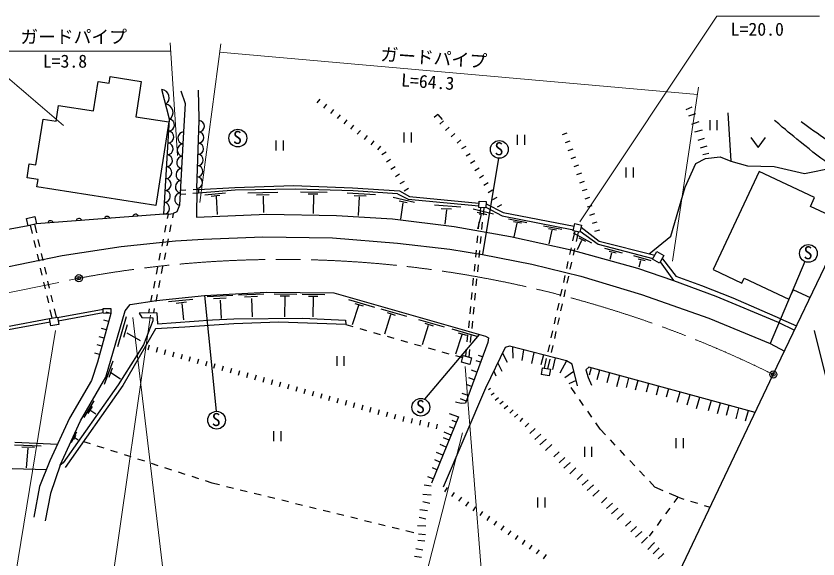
# Model space of a CAD drawing. Units: millimetres at full size, sheet at 1:1000; details may follow other scales. Extents: x 40000 to 680000, y 20000 to 380000.
# Drawn here: x 251556 to 364359, y 263281 to 339666 of the extents above; entities that cross this region are included whole.
import ezdxf
from ezdxf.enums import TextEntityAlignment as Align

# ---------------------------------------------------------------- set-up
doc = ezdxf.new("R2010")
doc.units = ezdxf.units.MM
doc.header["$LTSCALE"] = 1000
doc.header["$PDMODE"] = 32
doc.header["$PDSIZE"] = 500
doc.linetypes.add('CHAIN', pattern=[18.5, 12, -1.5, 3.5, -1.5])
for name, color, linetype, lineweight in [('M-BGD', 7, 'Continuous', 25), ('M-BMK', 2, 'CHAIN', 13), ('M-BMK-SRVR', 3, 'Continuous', 25), ('M-STR-HTXT', 7, 'Continuous', 13)]:
    doc.layers.add(name, color=color, linetype=linetype, lineweight=lineweight)
doc.layers.add('M-OTRS', color=6, linetype='Continuous')
doc.styles.add('ＭＳ ゴシック', font='')
doc.styles.get('ＭＳ ゴシック').set_extended_font_data('MS Gothic')

msp = doc.modelspace()

# ---------------------------------------------------------------- linework, layer by layer
at = {"layer": 'M-BGD'}
for p, q in [((264638, 330203), (264786, 331145)), ((264786, 331145), (269165, 330458)), ((262464, 326306), (263114, 330442)), ((263114, 330442), (264638, 330203)), ((269165, 330458), (268385, 325495)), ((274742, 329150), (275365, 327349)), ((277339, 325260), (277210, 329216)), ((275365, 327349), (275132, 323386)), ((294300, 327993), (293871, 327440)), ((295248, 327258), (294820, 326705)), ((257196, 324871), (257543, 327079)), ((257543, 327079), (262464, 326306)), ((296197, 326523), (295768, 325970)), ((346612, 326838), (345770, 326487)), ((351703, 326048), (352124, 319237)), ((254342, 318733), (255352, 325161)), ((255352, 325161), (257196, 324871)), ((268385, 325495), (273049, 324762)), ((277008, 315439), (277325, 324966)), ((277325, 324966), (277339, 325260)), ((297145, 325788), (296717, 325235)), ((298094, 325053), (297665, 324500)), ((310888, 325834), (310356, 325378)), ((310888, 325834), (311519, 325097)), ((311674, 324928), (311157, 324456)), ((347139, 325908), (346156, 325574)), ((349131, 325006), (349131, 323606)), ((350181, 323606), (350181, 325006)), ((273049, 324762), (271202, 313005)), ((299043, 324318), (298614, 323765)), ((312483, 324042), (311966, 323570)), ((347595, 324767), (346559, 324416)), ((299991, 323583), (299562, 323030)), ((300940, 322848), (300511, 322295)), ((306121, 323288), (306121, 321888)), ((307171, 321888), (307171, 323288)), ((313292, 323156), (312776, 322683)), ((322057, 322932), (322057, 321532)), ((323107, 321532), (323107, 322932)), ((329043, 323185), (328384, 322948)), ((348052, 323608), (346998, 323310)), ((288111, 322162), (288111, 320762)), ((289161, 320762), (289161, 322162)), ((301888, 322113), (301459, 321560)), ((314102, 322270), (313585, 321797)), ((329449, 322056), (328790, 321819)), ((348332, 322432), (347455, 322169)), ((354894, 322593), (355944, 321193)), ((355944, 321193), (356994, 322593)), ((302837, 321378), (302408, 320825)), ((303623, 320497), (303027, 320131)), ((314834, 321325), (314235, 320962)), ((329855, 320927), (329197, 320690)), ((348719, 321344), (347771, 321081)), ((304252, 319475), (303656, 319109)), ((315457, 320300), (314859, 319936)), ((316080, 319275), (315482, 318911)), ((319422, 319660), (317173, 306098)), ((330262, 319798), (329603, 319561)), ((347160, 318916), (348556, 319600)), ((349017, 320343), (348157, 320133)), ((348556, 319600), (350583, 319837)), ((350583, 319837), (352124, 319237)), ((352124, 319237), (354458, 318570)), ((253107, 316894), (253419, 318878)), ((253419, 318878), (254342, 318733)), ((304880, 318453), (304284, 318086)), ((316704, 318249), (316106, 317886)), ((330668, 318669), (330009, 318432)), ((337341, 318371), (337341, 316971)), ((338391, 316971), (338391, 318371)), ((345660, 315598), (347160, 318916)), ((354458, 318570), (358215, 318518)), ((358215, 318518), (362463, 317500)), ((362463, 317500), (366623, 318377)), ((305509, 317431), (304913, 317064)), ((317327, 317224), (316729, 316860)), ((331074, 317540), (330415, 317303)), ((356099, 317814), (349609, 303997)), ((363888, 314155), (356099, 317814)), ((254648, 316652), (253107, 316894)), ((254488, 315630), (254648, 316652)), ((306138, 316409), (305541, 316042)), ((317950, 316199), (317352, 315835)), ((331480, 316410), (330822, 316173)), ((271202, 313005), (254488, 315630)), ((275464, 315155), (274685, 315115)), ((277213, 314727), (276433, 314680)), ((277242, 315247), (276463, 315207)), ((277008, 315439), (276956, 311366)), ((277242, 315247), (277213, 314727)), ((282361, 315156), (277213, 314727)), ((277242, 315247), (282347, 315545)), ((278121, 314509), (281031, 314782)), ((282347, 315545), (290574, 315829)), ((290891, 315331), (282361, 315156)), ((284164, 314800), (288369, 314901)), ((290574, 315829), (298897, 315516)), ((298978, 315085), (290891, 315331)), ((291561, 314942), (295306, 314907)), ((298156, 314797), (302100, 314574)), ((298897, 315516), (305474, 315068)), ((305197, 314653), (298978, 315085)), ((305474, 315068), (306909, 314262)), ((306766, 315387), (306170, 315020)), ((318574, 315173), (317976, 314810)), ((331864, 315274), (331194, 315071)), ((343685, 308700), (345660, 315598)), ((275435, 314619), (274655, 314572)), ((278987, 314314), (280228, 314455)), ((279705, 314275), (279838, 311732)), ((285373, 314519), (287152, 314581)), ((286340, 314339), (286348, 312046)), ((292650, 314661), (294019, 314673)), ((293399, 314474), (293375, 311876)), ((299139, 314422), (300789, 314352)), ((299841, 314235), (299701, 311614)), ((304595, 314182), (307591, 313492)), ((305197, 314653), (306695, 313909)), ((305461, 313656), (306585, 313445)), ((306695, 313909), (316652, 312940)), ((306909, 314262), (316675, 313331)), ((316640, 312726), (316692, 313622)), ((316692, 313622), (317688, 313564)), ((319197, 314148), (318599, 313784)), ((332212, 314126), (331543, 313922)), ((363293, 312887), (363888, 314155)), ((305988, 313375), (305637, 311105)), ((310400, 313117), (314109, 312801)), ((311359, 312602), (312834, 312520)), ((315850, 312550), (318717, 311859)), ((317635, 312667), (316640, 312726)), ((316875, 312712), (316775, 311720)), ((317349, 312684), (317244, 311641)), ((317688, 313564), (317635, 312667)), ((317641, 312758), (319929, 311562)), ((317670, 313254), (320066, 312024)), ((319821, 313122), (319222, 312759)), ((332561, 312977), (331891, 312774)), ((365913, 311657), (363293, 312887)), ((253050, 311195), (254208, 311451)), ((254208, 311451), (254434, 310427)), ((272359, 311787), (254434, 310427)), ((272996, 311773), (272359, 311787)), ((272882, 311201), (272996, 311773)), ((272996, 311773), (273675, 311907)), ((273675, 311907), (273549, 311278)), ((276956, 311366), (286834, 311803)), ((286834, 311803), (296628, 311619)), ((296628, 311619), (304527, 311118)), ((312097, 312403), (311874, 310391)), ((316400, 312070), (317758, 311742)), ((316981, 311727), (316451, 309704)), ((319929, 311562), (329952, 309568)), ((320066, 312024), (330065, 310085)), ((332909, 311829), (332239, 311626)), ((253275, 310172), (253050, 311195)), ((254434, 310427), (253275, 310172)), ((253566, 310236), (253838, 309064)), ((254142, 310363), (254417, 309182)), ((272489, 309240), (272685, 310220)), ((273353, 310297), (273158, 309316)), ((304527, 311118), (313190, 310039)), ((316676, 310725), (316576, 309730)), ((317145, 310646), (317045, 309651)), ((320814, 311132), (323396, 310641)), ((321532, 310766), (322639, 310579)), ((321984, 310540), (321571, 308605)), ((329926, 309448), (330147, 310462)), ((330147, 310462), (331105, 310253)), ((331105, 310253), (330884, 309240)), ((333258, 310681), (332588, 310477)), ((253275, 310172), (245515, 308747)), ((313190, 310039), (321109, 308629)), ((325733, 310154), (328315, 309663)), ((326450, 309788), (327558, 309600)), ((326903, 309561), (326489, 307627)), ((329901, 308053), (330201, 309388)), ((329906, 309176), (332527, 307760)), ((330884, 309240), (329926, 309448)), ((330398, 307957), (330695, 309281)), ((330916, 309387), (333446, 307548)), ((331041, 309961), (333605, 307995)), ((333606, 309532), (332936, 309329)), ((254064, 308090), (254291, 307116)), ((254643, 308207), (254869, 307233)), ((266347, 307243), (273976, 308026)), ((272096, 307279), (272293, 308259)), ((272962, 308336), (272766, 307355)), ((273976, 308026), (277926, 308263)), ((277926, 308263), (286272, 308605)), ((286272, 308605), (296067, 308447)), ((296067, 308447), (305233, 307713)), ((316476, 308735), (316377, 307740)), ((316945, 308656), (316845, 307661)), ((321109, 308629), (329662, 306770)), ((331075, 308094), (330478, 306750)), ((330704, 308462), (331664, 307970)), ((333605, 307995), (341401, 306009)), ((340626, 306206), (343685, 308700)), ((258027, 305979), (266347, 307243)), ((305233, 307713), (312590, 306882)), ((312590, 306882), (317173, 306098)), ((329464, 306101), (329683, 307077)), ((329961, 306006), (330179, 306981)), ((333446, 307548), (341128, 305531)), ((334349, 307023), (336798, 306360)), ((241045, 302477), (258027, 305979)), ((254517, 306142), (254743, 305168)), ((255096, 306259), (255322, 305285)), ((271704, 305317), (271900, 306298)), ((272571, 306374), (272375, 305394)), ((316277, 306745), (316177, 305750)), ((316746, 306666), (316646, 305671)), ((317173, 306098), (324124, 304764)), ((329662, 306770), (338990, 304194)), ((334981, 306587), (335979, 306352)), ((335340, 306313), (335074, 305408)), ((338423, 305953), (340873, 305290)), ((341095, 305473), (341696, 306524)), ((341696, 306524), (342665, 305971)), ((342665, 305971), (342064, 304919)), ((316077, 304755), (315978, 303760)), ((316546, 304676), (316447, 303681)), ((324124, 304764), (331005, 303079)), ((329027, 304149), (329245, 305125)), ((329523, 304054), (329742, 305030)), ((339055, 305516), (340054, 305282)), ((339414, 305243), (339149, 304338)), ((342064, 304919), (341095, 305473)), ((342154, 305077), (344033, 302462)), ((342445, 305586), (342512, 305502)), ((342512, 305502), (344406, 303015)), ((362534, 305121), (357617, 293576)), ((254970, 304194), (255196, 303220)), ((255548, 304311), (255775, 303337)), ((271311, 303356), (271507, 304337)), ((272179, 304413), (271983, 303432)), ((338990, 304194), (344033, 302462)), ((349609, 303997), (353663, 302093)), ((256001, 302363), (256227, 301389)), ((270918, 301395), (271115, 302376)), ((271788, 302452), (271592, 301471)), ((315878, 302765), (315778, 301770)), ((316347, 302686), (316247, 301691)), ((328589, 302198), (328808, 303174)), ((329086, 302102), (329305, 303078)), ((331005, 303079), (339518, 300512)), ((344033, 302462), (349988, 300242)), ((348040, 301716), (344406, 303015)), ((353663, 302093), (353988, 302786)), ((353988, 302786), (360276, 299832)), ((255422, 302246), (255649, 301272)), ((328152, 300246), (328371, 301222)), ((352446, 299961), (348040, 301716)), ((255875, 300298), (256101, 299324)), ((256454, 300415), (256680, 299441)), ((270526, 299434), (270722, 300415)), ((271396, 300490), (271200, 299510)), ((271321, 299645), (278079, 300364)), ((278079, 300364), (286801, 300810)), ((278079, 300364), (279713, 284053)), ((282031, 300331), (278448, 300169)), ((286427, 300556), (282844, 300393)), ((283713, 300145), (285519, 300231)), ((286801, 300810), (296245, 300704)), ((287846, 300573), (291037, 300535)), ((288719, 300305), (290024, 300312)), ((289375, 300172), (289330, 297369)), ((291822, 300529), (295014, 300490)), ((292695, 300261), (294001, 300267)), ((293351, 300127), (293306, 297325)), ((296245, 300704), (317578, 294642)), ((315679, 300775), (315579, 299780)), ((316147, 300696), (316048, 299701)), ((328649, 300151), (328867, 301127)), ((339518, 300512), (349008, 297157)), ((349988, 300242), (358783, 296591)), ((360276, 299832), (360901, 301164)), ((360901, 301164), (363244, 300063)), ((266917, 298193), (267604, 299098)), ((267604, 299098), (271321, 299645)), ((272988, 299481), (276447, 299853)), ((274068, 299261), (275520, 299471)), ((274861, 299204), (275109, 296920)), ((279317, 299920), (281123, 300006)), ((280292, 299701), (280397, 297111)), ((284688, 299925), (284793, 297336)), ((298331, 299768), (301963, 298711)), ((299715, 298927), (298848, 296214)), ((299224, 299227), (300384, 298883)), ((327715, 298295), (327933, 299270)), ((328211, 298199), (328430, 299175)), ((359081, 297047), (352446, 299961)), ((256328, 298350), (256600, 297178)), ((256906, 298467), (257181, 297286)), ((257395, 297259), (263831, 298435)), ((257480, 296804), (263824, 297947)), ((264904, 297825), (263004, 290979)), ((263822, 297841), (263832, 298517)), ((264904, 297825), (263822, 297841)), ((263832, 298517), (264914, 298501)), ((264210, 288860), (266917, 298193)), ((264904, 297825), (264230, 298012)), ((264914, 298501), (264904, 297825)), ((271364, 297914), (268871, 297843)), ((268871, 297843), (269257, 297246)), ((270215, 297881), (270329, 298454)), ((271005, 298529), (270879, 297900)), ((271364, 297914), (271469, 296375)), ((302856, 298482), (306488, 297425)), ((303749, 297941), (304908, 297597)), ((315479, 298785), (315379, 297790)), ((315948, 298706), (315848, 297711)), ((250311, 295983), (256275, 297118)), ((256275, 297118), (257383, 297323)), ((256468, 296080), (256275, 297118)), ((257383, 297323), (257576, 296286)), ((264583, 296668), (263909, 296856)), ((267060, 297343), (265831, 293148)), ((269257, 297246), (270776, 297210)), ((270807, 296773), (269480, 293399)), ((270776, 297210), (270807, 296773)), ((271469, 296375), (279208, 296925)), ((279208, 296925), (282187, 297044)), ((282187, 297044), (291894, 297154)), ((291894, 297154), (297897, 296856)), ((297897, 296856), (297932, 296259)), ((304240, 297641), (303373, 294928)), ((308159, 296975), (311791, 295918)), ((315280, 296795), (315180, 295800)), ((315749, 296716), (315649, 295721)), ((327277, 296343), (327496, 297319)), ((327774, 296248), (327993, 297223)), ((349008, 297157), (357617, 293576)), ((359081, 297047), (361342, 296075)), ((256369, 296610), (247893, 295046)), ((257576, 296286), (256468, 296080)), ((264262, 295512), (263588, 295699)), ((271158, 295656), (266573, 287672)), ((267200, 296219), (266673, 294447)), ((275312, 295902), (271158, 295656)), ((282187, 296364), (275312, 295902)), ((288524, 296592), (282187, 296364)), ((297932, 296259), (288524, 296592)), ((297932, 296259), (298944, 295972)), ((299907, 295700), (300869, 295428)), ((309543, 296134), (308676, 293421)), ((309052, 296434), (310211, 296090)), ((312872, 295636), (316504, 294578)), ((358783, 296591), (361048, 295459)), ((263941, 294356), (263267, 294543)), ((267147, 295078), (269026, 294025)), ((301831, 295156), (302793, 294883)), ((303756, 294611), (304718, 294339)), ((309065, 285747), (316760, 294874)), ((314255, 294795), (313389, 292081)), ((313765, 295094), (314924, 294750)), ((315080, 294805), (314981, 293810)), ((315549, 294726), (315450, 293731)), ((317578, 294642), (318007, 294376)), ((326840, 294391), (327059, 295367)), ((327337, 294296), (327555, 295272)), ((263620, 293200), (262946, 293387)), ((269480, 293399), (265899, 287800)), ((270293, 293340), (270104, 292666)), ((305680, 294067), (306642, 293794)), ((307604, 293522), (308567, 293250)), ((317906, 293721), (314760, 285190)), ((318007, 294376), (317906, 293721)), ((326403, 292440), (326621, 293416)), ((326899, 292344), (327118, 293320)), ((357617, 293576), (359634, 292494)), ((263299, 292043), (262625, 292231)), ((271448, 293015), (271259, 292341)), ((272603, 292691), (272414, 292017)), ((273759, 292366), (273570, 291692)), ((309529, 292978), (310491, 292705)), ((311453, 292433), (312416, 292161)), ((314881, 292815), (314782, 291823)), ((315350, 292736), (315245, 291693)), ((320376, 293044), (317585, 287304)), ((319989, 292248), (320630, 290989)), ((320955, 293202), (320376, 293044)), ((328986, 291174), (320955, 293202)), ((321413, 293086), (321455, 291533)), ((322924, 292705), (322684, 291200)), ((324373, 292339), (324053, 290779)), ((265164, 291123), (263970, 287835)), ((274914, 292042), (274725, 291368)), ((276069, 291718), (275880, 291044)), ((277225, 291393), (277035, 290719)), ((278380, 291069), (278191, 290395)), ((296667, 291830), (296667, 290430)), ((297717, 290430), (297717, 291830)), ((313378, 291889), (314390, 291602)), ((314214, 290972), (314475, 291908)), ((314475, 291908), (315646, 291581)), ((315646, 291581), (315385, 290644)), ((316883, 290948), (316297, 291164)), ((317159, 291696), (316619, 291895)), ((325772, 291986), (325384, 290571)), ((325885, 290128), (326184, 291464)), ((326384, 290045), (326681, 291369)), ((327405, 291573), (327006, 289931)), ((328986, 291174), (328068, 289443)), ((329776, 290674), (328986, 291174)), ((263004, 290979), (262161, 288372)), ((265094, 290140), (264626, 288818)), ((279535, 290744), (279346, 290070)), ((280691, 290420), (280501, 289746)), ((281846, 290096), (281657, 289422)), ((315385, 290644), (314214, 290972)), ((319310, 290851), (319893, 289708)), ((325567, 290181), (325406, 289217)), ((325567, 290181), (326730, 289987)), ((326730, 289987), (326569, 289023)), ((330539, 287620), (329776, 290674)), ((332108, 290269), (331721, 289901)), ((355521, 283872), (332108, 290269)), ((332478, 290168), (332197, 289140)), ((260616, 282699), (264210, 288860)), ((264871, 289511), (266264, 288642)), ((283001, 289771), (282812, 289097)), ((284157, 289447), (283967, 288773)), ((285312, 289122), (285123, 288448)), ((286467, 288798), (286278, 288124)), ((316378, 289577), (315630, 289853)), ((318743, 289685), (319050, 289058)), ((326569, 289023), (325406, 289217)), ((330027, 289670), (328749, 288772)), ((331721, 289901), (332017, 288801)), ((332017, 288801), (332493, 287747)), ((333642, 289850), (333262, 288461)), ((335044, 289467), (334655, 288040)), ((336434, 289087), (336000, 287502)), ((265899, 287800), (258182, 276798)), ((266573, 287672), (258490, 276166)), ((262161, 288372), (259094, 283113)), ((287623, 288474), (287433, 287800)), ((288778, 288149), (288589, 287475)), ((289933, 287825), (289744, 287151)), ((315634, 287561), (314900, 287832)), ((315978, 288493), (315265, 288756)), ((330345, 288396), (329311, 287898)), ((337724, 288735), (337358, 287397)), ((339024, 288380), (338657, 287034)), ((340541, 287965), (340213, 286765)), ((291089, 287500), (290899, 286826)), ((292244, 287176), (292055, 286502)), ((293399, 286852), (293210, 286178)), ((294555, 286527), (294365, 285853)), ((317585, 287304), (311661, 273402)), ((315153, 286256), (314319, 286564)), ((318296, 287241), (318003, 287065)), ((318811, 286620), (318401, 286339)), ((330254, 286524), (329656, 287382)), ((341925, 287587), (341582, 286332)), ((343342, 287200), (343022, 286027)), ((344920, 286769), (344520, 285302)), ((262504, 285510), (261099, 283170)), ((295710, 286203), (295521, 285529)), ((296865, 285878), (296676, 285204)), ((298020, 285554), (297831, 284880)), ((314871, 285491), (314061, 285790)), ((319419, 285965), (318951, 285579)), ((320063, 285438), (319630, 285040)), ((331397, 284883), (330825, 285703)), ((346325, 286385), (345924, 284916)), ((347681, 286014), (347246, 284424)), ((349318, 285567), (348920, 284108)), ((262250, 284734), (261673, 283735)), ((299176, 285230), (298987, 284556)), ((300331, 284905), (300142, 284231)), ((301486, 284581), (301297, 283907)), ((314182, 285143), (313355, 285354)), ((314760, 285190), (314182, 285143)), ((320742, 284842), (320227, 284385)), ((321467, 284278), (320993, 283783)), ((350606, 285215), (350195, 283710)), ((351840, 284878), (351460, 283488)), ((353200, 284506), (352791, 283008)), ((262094, 284156), (262796, 283681)), ((302642, 284256), (302453, 283582)), ((303797, 283932), (303608, 283258)), ((304952, 283608), (304763, 282934)), ((306117, 283319), (305962, 282636)), ((313793, 283270), (309989, 273965)), ((312474, 283755), (313793, 283270)), ((322091, 283622), (321680, 283243)), ((322158, 283674), (322091, 283622)), ((332541, 283242), (331969, 284062)), ((354541, 284140), (354139, 282669)), ((259094, 283113), (256329, 277083)), ((257753, 276482), (260616, 282699)), ((307287, 283054), (307133, 282371)), ((308458, 282789), (308303, 282106)), ((309628, 282524), (309473, 281841)), ((310798, 282259), (310644, 281576)), ((313490, 282529), (312885, 282777)), ((322793, 283097), (322403, 282624)), ((323601, 282315), (323185, 281894)), ((323658, 282367), (323601, 282315)), ((333710, 281563), (333112, 282421)), ((260040, 281136), (259317, 279622)), ((287781, 281255), (287781, 279855)), ((288831, 279855), (288831, 281255)), ((312745, 280707), (311761, 281110)), ((313124, 281633), (312516, 281882)), ((324579, 281634), (323814, 280921)), ((334469, 280758), (333710, 281563)), ((259936, 280657), (259623, 280028)), ((259884, 280330), (260315, 280059)), ((261062, 279827), (261992, 279527)), ((312462, 280015), (311674, 280337)), ((325359, 280848), (324548, 280110)), ((326035, 280042), (325229, 279361)), ((326108, 280099), (326035, 280042)), ((335840, 279302), (335155, 280030)), ((344387, 280278), (344387, 278878)), ((345437, 278878), (345437, 280278)), ((251335, 279334), (255109, 279181)), ((251381, 279698), (257405, 279430)), ((252357, 279076), (254163, 279010)), ((253198, 278866), (252997, 276114)), ((262944, 279219), (263895, 278912)), ((312059, 279028), (311217, 279372)), ((326922, 279382), (326053, 278539)), ((331502, 279034), (331502, 277634)), ((332552, 277634), (332552, 279034)), ((264847, 278605), (265799, 278298)), ((266750, 277991), (267702, 277683)), ((311591, 277884), (310693, 278251)), ((327968, 278349), (327203, 277636)), ((328748, 277563), (327936, 276825)), ((337212, 277846), (336526, 278574)), ((256329, 277083), (254855, 273476)), ((257753, 276482), (256410, 272483)), ((258182, 276798), (257753, 276482)), ((268654, 277376), (269605, 277069)), ((270557, 276762), (271509, 276454)), ((311192, 276907), (310445, 277213)), ((329424, 276757), (328618, 276076)), ((329497, 276814), (329424, 276757)), ((338583, 276390), (337897, 277118)), ((250997, 276025), (255833, 275870)), ((272460, 276147), (273412, 275840)), ((274364, 275533), (275315, 275226)), ((310753, 275834), (310129, 276089)), ((330311, 276097), (329442, 275254)), ((339954, 274934), (339269, 275662)), ((276267, 274918), (277218, 274611)), ((278170, 274304), (279100, 274004)), ((310223, 274539), (309480, 274843)), ((331233, 275195), (330468, 274483)), ((332013, 274410), (331201, 273671)), ((341399, 273401), (340640, 274206)), ((254855, 273476), (254038, 269158)), ((279100, 274004), (280190, 273735)), ((281161, 273496), (282132, 273257)), ((283103, 273018), (284074, 272779)), ((309936, 273544), (308953, 273684)), ((312208, 273320), (311815, 272740)), ((332689, 273604), (331883, 272922)), ((332762, 273661), (332689, 273604)), ((342581, 272879), (341399, 273401)), ((256410, 272483), (255652, 268649)), ((285045, 272540), (286016, 272301)), ((286987, 272062), (287958, 271823)), ((309936, 272245), (308760, 272368)), ((313201, 272647), (312809, 272067)), ((314195, 271974), (313802, 271394)), ((324926, 271925), (324926, 270525)), ((325976, 270525), (325976, 271925)), ((333576, 272943), (332707, 272100)), ((334656, 271907), (333891, 271195)), ((344677, 271955), (343495, 272476)), ((344142, 271228), (344677, 271955)), ((344677, 271955), (345493, 271704)), ((288929, 271584), (289900, 271345)), ((290871, 271106), (291842, 270867)), ((309760, 271087), (308795, 271332)), ((315188, 271301), (314796, 270721)), ((335436, 271122), (334625, 270383)), ((346449, 271410), (347405, 271116)), ((348361, 270823), (349177, 270572)), ((292813, 270628), (293784, 270389)), ((294755, 270150), (295726, 269911)), ((296697, 269672), (297668, 269433)), ((309444, 270033), (308356, 270191)), ((316182, 270628), (315789, 270048)), ((317175, 269955), (316782, 269375)), ((336112, 270316), (335306, 269634)), ((336185, 270373), (336112, 270316)), ((336999, 269655), (336130, 268813)), ((342956, 269618), (343549, 270423)), ((298639, 269194), (299610, 268955)), ((300581, 268716), (301552, 268477)), ((309199, 268857), (308251, 269121)), ((318169, 269281), (317776, 268702)), ((319162, 268608), (318769, 268029)), ((338047, 268620), (337283, 267907)), ((341770, 268007), (342363, 268813)), ((302523, 268238), (303494, 267999)), ((304465, 267759), (305436, 267520)), ((309181, 267874), (308040, 267962)), ((320155, 267935), (319763, 267356)), ((338827, 267834), (338016, 267096)), ((306407, 267281), (307497, 267013)), ((309146, 266681), (308163, 266751)), ((321149, 267262), (320756, 266683)), ((322142, 266589), (321750, 266010)), ((339504, 267028), (338697, 266347)), ((339576, 267085), (339504, 267028)), ((340391, 266368), (339522, 265525)), ((340642, 266476), (341177, 267202)), ((309041, 265768), (308058, 265856)), ((323136, 265916), (322743, 265336)), ((324129, 265243), (323737, 264663)), ((341258, 265493), (340447, 264611)), ((341352, 265555), (341258, 265493)), ((308780, 264525), (307786, 264688)), ((325123, 264570), (324730, 263990)), ((341890, 264705), (341157, 263987)), ((341992, 264830), (341890, 264705)), ((342702, 264011), (342546, 263901)), ((308605, 263507), (307610, 263612)), ((326116, 263897), (325723, 263317)), ((342546, 263901), (341867, 263285))]:
    msp.add_line(p, q, dxfattribs=at)
for points in [[(272359, 311787), (273147, 325167), (272072, 329337)], [(275132, 323386), (274573, 313056), (274172, 312110), (273675, 311907)]]:
    msp.add_lwpolyline(points, dxfattribs=at)
for centre in [(282753, 322497), (319541, 320904), (363019, 306273), (308494, 284620), (279768, 282805)]:
    msp.add_circle(centre, 1250, dxfattribs=at)
for centre, radius, start, end in [((271956, 328195), 1148, 304.73441, 84.17045), ((272493, 326110), 1148, 304.73441, 84.17045), ((273005, 324336), 843, 272.94763, 80.30865), ((277253, 324173), 796, 271.38683, 84.80294), ((272907, 322663), 843, 272.94763, 80.30865), ((275206, 322518), 870, 94.85737, 258.94809), ((277200, 322586), 796, 271.38683, 84.80294), ((272808, 320991), 843, 272.94763, 80.30865), ((275113, 320797), 870, 94.85737, 258.94809), ((277147, 320998), 796, 271.38683, 84.80294), ((272710, 319319), 843, 272.94763, 80.30865), ((275020, 319075), 870, 94.85737, 258.94809), ((277095, 319410), 796, 271.38683, 84.80294), ((272611, 317646), 843, 272.94763, 80.30865), ((274927, 317353), 870, 94.85737, 258.94809), ((277042, 317822), 796, 271.38683, 84.80294), ((276989, 316234), 796, 271.38683, 84.80294), ((272513, 315974), 843, 272.94763, 80.30865), ((274833, 315632), 870, 94.85737, 258.94809), ((272414, 314301), 843, 272.94763, 80.30865), ((274740, 313910), 870, 94.85737, 258.94809), ((272316, 312629), 843, 272.94763, 80.30865), ((264391, 311066), 417, 20.60044, 168.08003), ((268379, 311368), 417, 20.60044, 168.08003), ((256414, 310460), 417, 20.60044, 168.08003), ((260402, 310763), 417, 20.60044, 168.08003)]:
    msp.add_arc(centre, radius, start, end, dxfattribs=at)
for points, knots in [([(370797, 315897), (368790, 316995), (368207, 317334), (366623, 318377), (364682, 319656), (363686, 320508), (361873, 321963), (360438, 323114), (359971, 323506), (358259, 324984)], [0, 0, 0, 0, 1, 1, 1, 2, 2, 2, 3, 3, 3, 3]), ([(361992, 324806), (364019, 323358), (364545, 322987), (366198, 321844), (368377, 320336), (369089, 319872), (371828, 318057)], [0, 0, 0, 0, 1, 1, 1, 2, 2, 2, 2])]:
    msp.add_open_spline(points, degree=3, knots=knots, dxfattribs=at)
at = {"layer": 'M-BMK'}
msp.add_line((173363, 284776), (260398, 302783), dxfattribs=at)
msp.add_arc((288952, 149755), 155670, 63.6366, 100.56954, dxfattribs=at)
at = {"layer": 'M-BMK-SRVR'}
for p, q in [((358079, 289234), (372991, 320496)), ((372108, 262198), (363854, 295443)), ((343167, 257972), (358079, 289234))]:
    msp.add_line(p, q, dxfattribs=at)
for centre in [(260398, 302783), (358079, 289234)]:
    msp.add_circle(centre, 500, dxfattribs=at)
for p in [(260398, 302783), (358079, 289234)]:
    msp.add_point(p, dxfattribs=at)
at = {"layer": 'M-OTRS'}
msp.add_point((358079, 289234), dxfattribs=at)
at = {"layer": 'M-STR-HTXT'}
for p, q in [((350115, 339666), (330875, 310726)), ((350115, 339666), (364553, 339666)), ((245114, 335472), (258223, 324250)), ((273218, 335907), (274264, 320066)), ((280344, 335771), (277388, 313418)), ((245982, 334729), (273296, 334729)), ((280189, 334598), (347399, 328632)), ((347553, 329662), (343877, 305186)), ((262934, 245279), (270482, 297583)), ((267986, 297257), (272455, 259816)), ((250034, 252243), (257092, 295412)), ((314732, 290362), (317939, 250136)), ((308188, 257100), (314376, 281024))]:
    msp.add_line(p, q, dxfattribs=at)

# ---------------------------------------------------------------- texts
at = {"layer": 'M-BGD', "style": 'ＭＳ ゴシック'}
for p in [(282074, 321123), (318863, 319530), (362340, 304900), (307815, 283247), (279089, 281431)]:
    msp.add_text('S', height=1833, dxfattribs=at).set_placement(p, align=Align.BOTTOM_LEFT)
at = {"layer": 'M-STR-HTXT', "style": 'ＭＳ ゴシック'}
for s, p in [('L=20.0', (352084, 336348)), ('ガードパイプ', (252158, 335274)), ('L=3.8', (255319, 331853))]:
    msp.add_text(s, height=1833, dxfattribs=at).set_placement(p, align=Align.BOTTOM_LEFT)
for s, p in [('ガードパイプ', (302727, 332860)), ('L=64.3', (305642, 329228))]:
    msp.add_text(s, height=1833, rotation=356.006, dxfattribs=at).set_placement(p, align=Align.BOTTOM_LEFT)

doc.saveas('drawing.dxf')
